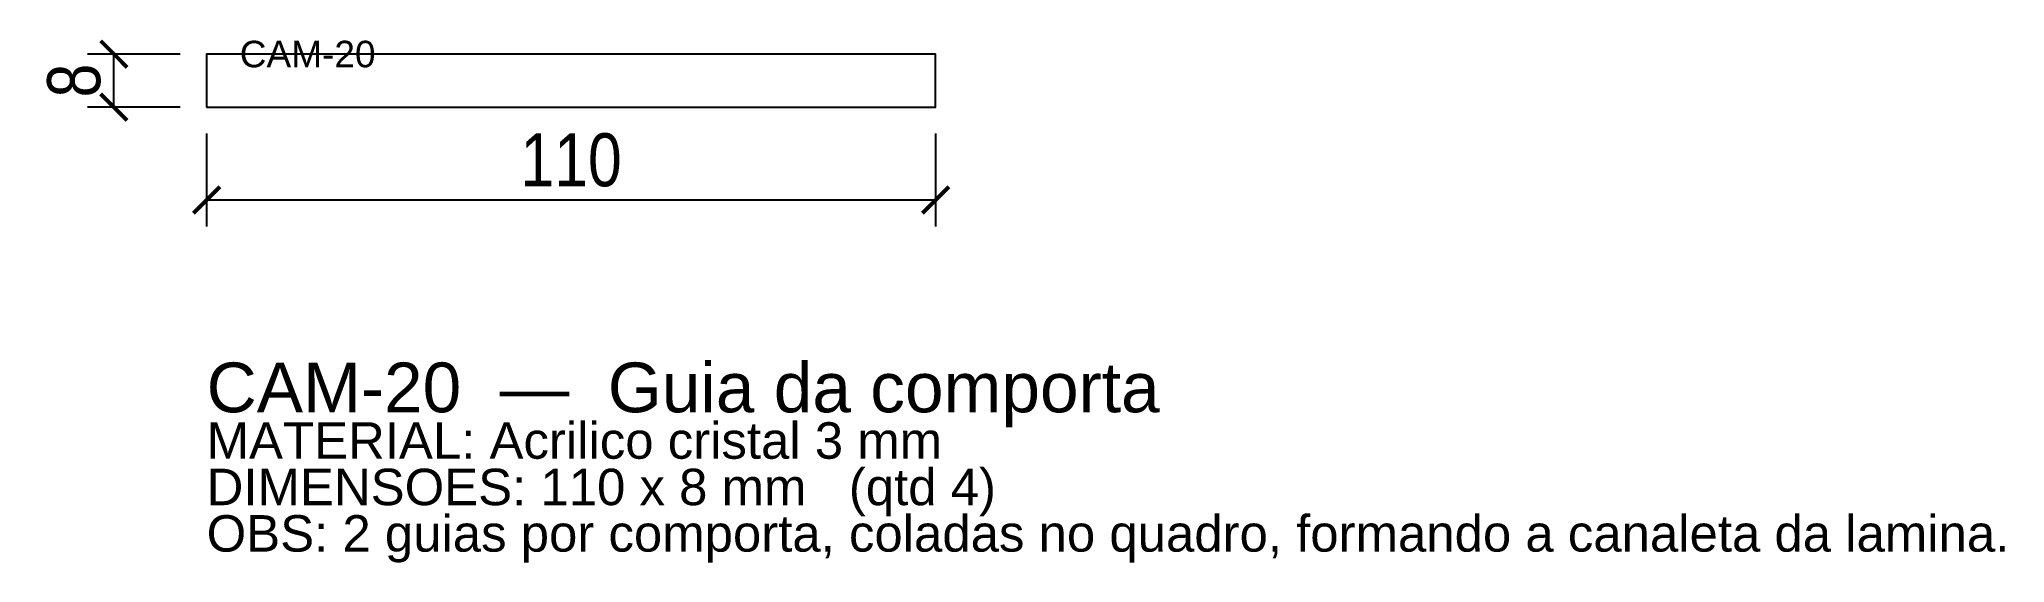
# Model space of a CAD drawing. Header units: millimetres. Extents: x -25 to 271, y -69 to 10.
import ezdxf

# ---------------------------------------------------------------- set-up
doc = ezdxf.new("R2010")
doc.units = ezdxf.units.MM
for name, color, linetype in [('CORTE', 1, 'Continuous'), ('COTA', 4, 'Continuous'), ('GRAVACAO', 3, 'Continuous'), ('TEXTO', 7, 'Continuous')]:
    doc.layers.add(name, color=color, linetype=linetype)
doc.styles.add('ARIAL', font='arial.ttf')
doc.styles.add('OpenSansCondensed-Light', font='OpenSansCondensed-Light.ttf')
doc.dimstyles.new('EZDXF', dxfattribs={"dimtxt": 8, "dimasz": 4, "dimexe": 4, "dimexo": 4, "dimgap": 2, "dimtad": 1, "dimdec": 0, "dimdsep": 46, "dimtxsty": 'OpenSansCondensed-Light', "dimblk": 'ARCHTICK', "dimcen": 2.5, "dimclrd": 4, "dimclre": 4, "dimclrt": 4, "dimazin": 3, "dimtfac": 0.5, "dimtmove": 2, "dimatfit": 3})

# ---------------------------------------------------------------- blocks, each defined once
blk = doc.blocks.new('_ARCHTICK')
at = {"color": 0, "linetype": 'BYBLOCK', "const_width": 0.15}
blk.add_lwpolyline([(-0.5, -0.5), (0.5, 0.5)], dxfattribs=at)

msp = doc.modelspace()

# ---------------------------------------------------------------- linework, layer by layer
at = {"layer": 'CORTE'}
msp.add_lwpolyline([(0, 0), (110, 0), (110, 8), (0, 8)], close=True, dxfattribs=at)

# ---------------------------------------------------------------- texts
at = {"layer": 'GRAVACAO', "style": 'ARIAL'}
msp.add_text('CAM-20', height=4, dxfattribs=at).set_placement((5, 6))
at = {"layer": 'TEXTO', "style": 'ARIAL'}
for s, height, p in [('CAM-20  —  Guia da comporta', 7.5, (0, -46)), ('MATERIAL: Acrilico cristal 3 mm', 5.5, (0, -53)), ('DIMENSOES: 110 x 8 mm   (qtd 4)', 5.5, (0, -60)), ('OBS: 2 guias por comporta, coladas no quadro, formando a canaleta da lamina.', 5.5, (0, -67))]:
    msp.add_text(s, height=height, dxfattribs=at).set_placement(p)

# ---------------------------------------------------------------- dimensions: what is measured, and where the dimension line sits
at = {"layer": 'COTA'}
msp.add_linear_dim(base=(-14, 0), p1=(0, 0), p2=(0, 8), angle=90, dimstyle='EZDXF', dxfattribs=at).render()
msp.add_linear_dim(base=(0, -14), p1=(0, 0), p2=(110, 0), dimstyle='EZDXF', dxfattribs=at).render()

doc.saveas('drawing.dxf')
